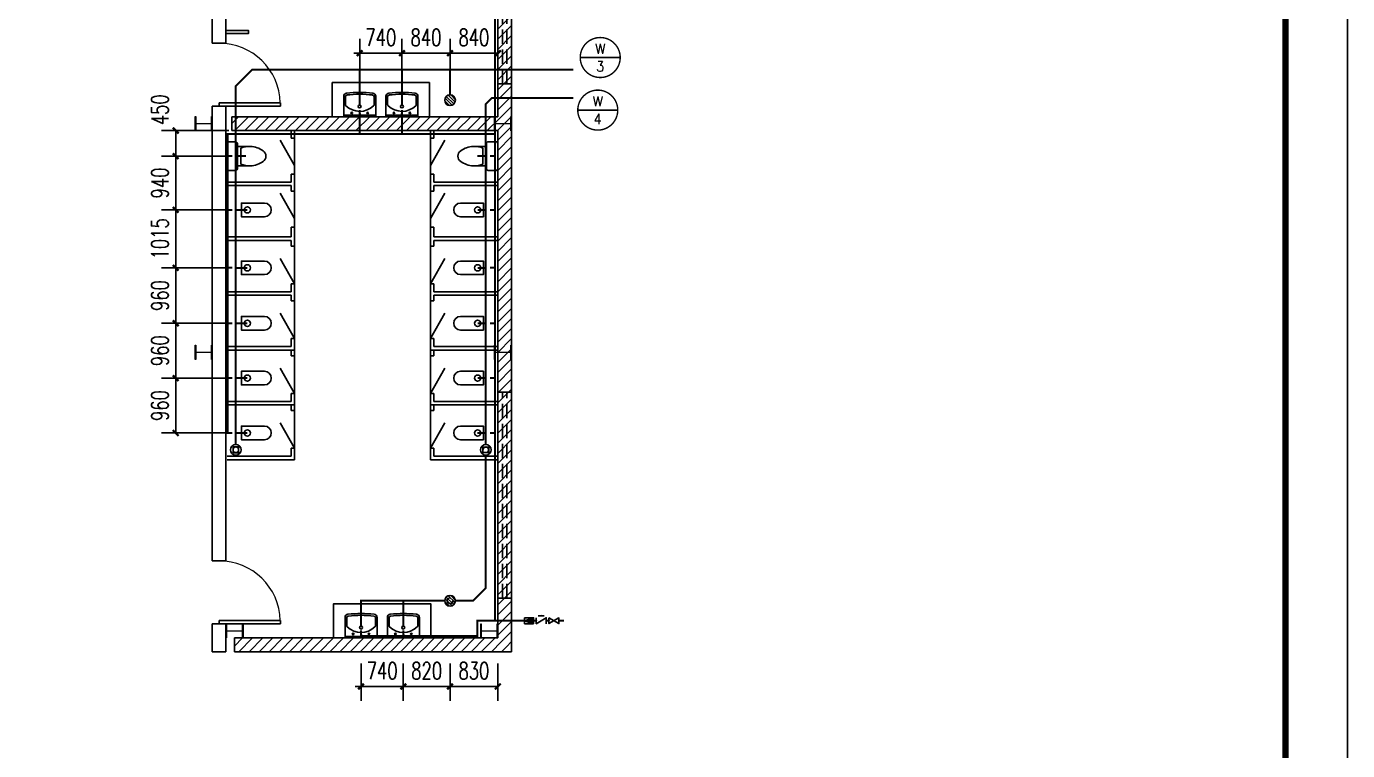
# Model space of a CAD drawing. Extents: x -4407041 to 173436, y -470270 to -29437.
# Drawn here: x -366560 to -313364, y -212152 to -183001 of the extents above; entities that cross this region are included whole.
import ezdxf
from ezdxf.enums import TextEntityAlignment as Align

# ---------------------------------------------------------------- set-up
doc = ezdxf.new("R2010")
doc.units = 0
doc.header["$LTSCALE"] = 1000
doc.header["$MEASUREMENT"] = 0
doc.linetypes.add('DASH', pattern=[0.35, 0.25, -0.1])
for name, color, linetype in [('DIM_污水', 3, 'Continuous'), ('EQUIP_地漏', 7, 'Continuous'), ('EQUIP_污水', 7, 'Continuous'), ('LVTRY', 6, 'Continuous'), ('PIPE-污水', 2, 'DASH'), ('PIPE-给水', 3, 'Continuous'), ('PUB_HATCH', 8, 'Continuous'), ('TWT_DIM', 3, 'Continuous'), ('TWT_TITLE', 7, 'Continuous'), ('VALVE_给水', 7, 'Continuous'), ('VPIPE-污水', 2, 'Continuous'), ('WALL', 9, 'Continuous'), ('WINDOW', 4, 'Continuous'), ('ZDH', 7, 'Continuous'), ('洁具', 7, 'Continuous')]:
    doc.layers.add(name, color=color, linetype=linetype)
doc.layers.add('STXT_XG_THIN', color=2, linetype='Continuous', lineweight=0)
doc.styles.add('_TCH_DIM_T3', font='SIMPLEX', dxfattribs={"width": 0.705882, "bigfont": 'GBCBIG'})
doc.styles.add('_TWT_CIRCLE', font='COMPLEX', dxfattribs={"width": 1.1, "height": 3.5, "bigfont": 'HZTXT'})
doc.dimstyles.new('_TWT_ARCH&&100', dxfattribs={"dimtxt": 297.5, "dimasz": 100, "dimexe": 250, "dimexo": 300, "dimgap": 126.25, "dimtad": 1, "dimdec": 0, "dimzin": 0, "dimdsep": 46, "dimtxsty": '_TCH_DIM_T3', "dimblk": 'ARCHTICK', "dimcen": 0.09, "dimclrt": 7, "dimazin": 2, "dimtfac": 1, "dimtdec": 0, "dimtix": 1, "dimtmove": 2, "dimatfit": 3, "dimfxl": 0, "dimtolj": 1, "dimtzin": 0, "dimarcsym": 0})
pattern_1 = [(45, (0, 89.76), (-88.3884, 88.3884), [])]

# ---------------------------------------------------------------- blocks, each defined once
blk = doc.blocks.new('_LV1')
for p, q in [((-280, 0), (280, 0)), ((-280, 0), (-280, -361)), ((280, 0), (280, -361)), ((-280, -29), (280, -29)), ((-251, -356), (-251, -214)), ((0, -29), (-90, -29)), ((-90, -29), (90, -29)), ((251, -356), (251, -215))]:
    blk.add_line(p, q)
for centre, radius in [((-139, -69), 15), ((1, -182), 24.9), ((0, -57), 8), ((139, -69), 15)]:
    blk.add_circle(centre, radius)
for centre, radius, start, end in [((-223, -214), 28, 133.1543, 180), ((0, -452), 354, 46.7581, 133.1543), ((223, -215), 28, 0, 46.7581), ((-224, -361), 56, 180, 263.481), ((-223, -356), 28, 180, 263.4984), ((0, 1600), 2029, 263.481, 276.519), ((0, 1600), 1997, 263.4984, 276.5122), ((223, -356), 28, 276.5122, 0), ((224, -361), 56, 276.519, 0)]:
    blk.add_arc(centre, radius, start, end)
blk = doc.blocks.new('$DorLib2D$00000001')
for p, q in [((0.45, 0.975), (0.5, 0.975)), ((0.45, 0), (0.45, 0.975)), ((0.5, 0), (0.5, 0.975)), ((0.5, 0), (0.45, 0))]:
    blk.add_line(p, q)
at = {"lineweight": 13}
blk.add_arc((0.475, 0), 0.975, 91.4693, 180, dxfattribs=at)
blk = doc.blocks.new('$plan$00002826')
at = {"layer": '洁具', "color": 7}
blk.add_line((-260, -140), (-260, 140), dxfattribs=at)
at = {"layer": '洁具'}
blk.add_line((-200, 170), (-200, -170), dxfattribs=at)
blk.add_lwpolyline([(-650, 92, 0.537872), (-650, -92, 0.149947), (-430, -170), (-200, -170), (-200, -220, 0.414214), (-170, -250), (-30, -250, 0.414214), (0, -220), (0, 220, 0.414214), (-30, 250), (-170, 250, 0.414214), (-200, 220), (-200, 170), (-430, 170, 0.149947)], format="xyb", close=True, dxfattribs=at)
at = {"layer": '洁具', "color": 7}
for centre, start, end in [((-413, -227), 67.4505, 91.4725), ((-413, 227), 268.6339, 292.5495)]:
    blk.add_arc(centre, 398, start, end, dxfattribs=at)
blk = doc.blocks.new('$VALVE$00000752')
for p, q in [((-112.5, 75), (112.5, 75)), ((112.5, 75), (112.5, -75)), ((112.5, -75), (-112.5, -75))]:
    blk.add_line(p, q)
blk.add_lwpolyline([(-112.5, -75), (112.5, 0), (-112.5, 75)], close=True)
for p in [(-112.5, 0), (112.5, 0)]:
    blk.add_point(p)
blk.add_solid([(-112.5, 75), (112.5, 0), (-112.5, -75)])
blk = doc.blocks.new('$VALVE$00000315')
blk.add_line((-75, 125), (75, 125))
blk.add_lwpolyline([(-125, -75), (-125, 75), (125, -75), (125, 75)])
for p in [(-125, 0), (125, 0)]:
    blk.add_point(p)
blk.add_solid([(0, 125), (0, 150), (75, 125)])
blk = doc.blocks.new('$VALVE$00000295')
blk.add_lwpolyline([(-125, 72), (-125, -72), (125, 72), (125, -72), (-125, 72)])
for p in [(-125, 0), (125, 0)]:
    blk.add_point(p)
blk = doc.blocks.new('$TwtSys$00000141')
for p, q in [((-94, 8), (-10, 92)), ((-94, 8), (-10, 92)), ((-87, -35), (35, 87)), ((-87, -35), (35, 87)), ((-66, -66), (66, 66)), ((-66, -66), (66, 66)), ((-32, -87), (88, 33)), ((-32, -87), (88, 33)), ((11, -92), (92, -11)), ((11, -92), (92, -11))]:
    blk.add_line(p, q)
blk.add_circle((0, 0), 94)
blk.add_circle((0, 0), 94)
blk = doc.blocks.new('$TwtSys$00000136')
at = {"elevation": 0}
blk.add_lwpolyline([(-51, 45), (51, 45), (51, -49), (-51, -49)], close=True, dxfattribs=at)
blk.add_circle((0, 0, 0), 93.8)
blk = doc.blocks.new('_ArchTick')
at = {"color": 0, "linetype": 'ByBlock', "const_width": 0.4}
blk.add_lwpolyline([(-0.5, -0.5), (0.5, 0.5)], dxfattribs=at)
blk = doc.blocks.new('*D406')
at = {"layer": 'Defpoints', "color": 0}
for p in [(611, 5647), (1840, 5647), (1840, 4687)]:
    blk.add_point(p, dxfattribs=at)
at = {"layer": 'TWT_DIM', "color": 0, "lineweight": -2}
for p, q in [((1540, 5647), (361, 5647)), ((611, 4687), (611, 5647)), ((1540, 4687), (361, 4687))]:
    blk.add_line(p, q, dxfattribs=at)
at = {"layer": 'TWT_DIM', "color": 0, "lineweight": -2, "xscale": 100, "yscale": 100, "zscale": 100}
for p, rotation in [((611, 5647), 90), ((611, 4687), 270)]:
    blk.add_blockref('_ArchTick', p, dxfattribs=dict(at, rotation=rotation))
at = {"layer": 'TWT_DIM', "color": 7, "insert": (336, 5167), "char_height": 297.5, "attachment_point": 5, "rotation": 90, "style": '_TCH_DIM_T3'}
blk.add_mtext('\\A1;960', dxfattribs=at)
blk = doc.blocks.new('*D407')
at = {"layer": 'Defpoints', "color": 0}
for p in [(611, 6607), (1840, 6607), (1840, 5647)]:
    blk.add_point(p, dxfattribs=at)
at = {"layer": 'TWT_DIM', "color": 0, "lineweight": -2}
for p, q in [((1540, 6607), (361, 6607)), ((611, 5647), (611, 6607)), ((1540, 5647), (361, 5647))]:
    blk.add_line(p, q, dxfattribs=at)
at = {"layer": 'TWT_DIM', "color": 0, "lineweight": -2, "xscale": 100, "yscale": 100, "zscale": 100}
for p, rotation in [((611, 6607), 90), ((611, 5647), 270)]:
    blk.add_blockref('_ArchTick', p, dxfattribs=dict(at, rotation=rotation))
at = {"layer": 'TWT_DIM', "color": 7, "insert": (336, 6127), "char_height": 297.5, "attachment_point": 5, "rotation": 90, "style": '_TCH_DIM_T3'}
blk.add_mtext('\\A1;960', dxfattribs=at)
blk = doc.blocks.new('*D408')
at = {"layer": 'Defpoints', "color": 0}
for p in [(611, 7577), (1840, 7577), (1840, 6607)]:
    blk.add_point(p, dxfattribs=at)
at = {"layer": 'TWT_DIM', "color": 0, "lineweight": -2}
for p, q in [((1540, 7577), (361, 7577)), ((611, 6607), (611, 7577)), ((1540, 6607), (361, 6607))]:
    blk.add_line(p, q, dxfattribs=at)
at = {"layer": 'TWT_DIM', "color": 0, "lineweight": -2, "xscale": 100, "yscale": 100, "zscale": 100}
for p, rotation in [((611, 7577), 90), ((611, 6607), 270)]:
    blk.add_blockref('_ArchTick', p, dxfattribs=dict(at, rotation=rotation))
at = {"layer": 'TWT_DIM', "color": 7, "insert": (336, 7092), "char_height": 297.5, "attachment_point": 5, "rotation": 90, "style": '_TCH_DIM_T3'}
blk.add_mtext('\\A1;960', dxfattribs=at)
blk = doc.blocks.new('*D409')
at = {"layer": 'Defpoints', "color": 0}
for p in [(611, 8592), (1840, 8592), (1840, 7577)]:
    blk.add_point(p, dxfattribs=at)
at = {"layer": 'TWT_DIM', "color": 0, "lineweight": -2}
for p, q in [((1540, 8592), (361, 8592)), ((611, 7577), (611, 8592)), ((1540, 7577), (361, 7577))]:
    blk.add_line(p, q, dxfattribs=at)
at = {"layer": 'TWT_DIM', "color": 0, "lineweight": -2, "xscale": 100, "yscale": 100, "zscale": 100}
for p, rotation in [((611, 8592), 90), ((611, 7577), 270)]:
    blk.add_blockref('_ArchTick', p, dxfattribs=dict(at, rotation=rotation))
at = {"layer": 'TWT_DIM', "color": 7, "insert": (336, 8085), "char_height": 297.5, "attachment_point": 5, "rotation": 90, "style": '_TCH_DIM_T3'}
blk.add_mtext('\\A1;1015', dxfattribs=at)
blk = doc.blocks.new('*D410')
at = {"layer": 'Defpoints', "color": 0}
for p in [(611, 9533), (1840, 9533), (1840, 8592)]:
    blk.add_point(p, dxfattribs=at)
at = {"layer": 'TWT_DIM', "color": 0, "lineweight": -2}
for p, q in [((1540, 9533), (361, 9533)), ((611, 8592), (611, 9533)), ((1540, 8592), (361, 8592))]:
    blk.add_line(p, q, dxfattribs=at)
at = {"layer": 'TWT_DIM', "color": 0, "lineweight": -2, "xscale": 100, "yscale": 100, "zscale": 100}
for p, rotation in [((611, 9533), 90), ((611, 8592), 270)]:
    blk.add_blockref('_ArchTick', p, dxfattribs=dict(at, rotation=rotation))
at = {"layer": 'TWT_DIM', "color": 7, "insert": (336, 9062), "char_height": 297.5, "attachment_point": 5, "rotation": 90, "style": '_TCH_DIM_T3'}
blk.add_mtext('\\A1;940', dxfattribs=at)
blk = doc.blocks.new('*D411')
at = {"layer": 'Defpoints', "color": 0}
for p in [(611, 9979), (1840, 9979), (1840, 9533)]:
    blk.add_point(p, dxfattribs=at)
at = {"layer": 'TWT_DIM', "color": 0, "lineweight": -2}
for p, q in [((1540, 9979), (361, 9979)), ((611, 9533), (611, 9979)), ((1540, 9533), (361, 9533))]:
    blk.add_line(p, q, dxfattribs=at)
at = {"layer": 'TWT_DIM', "color": 0, "lineweight": -2, "xscale": 100, "yscale": 100, "zscale": 100}
for p, rotation in [((611, 9979), 90), ((611, 9533), 270)]:
    blk.add_blockref('_ArchTick', p, dxfattribs=dict(at, rotation=rotation))
at = {"layer": 'TWT_DIM', "color": 7, "insert": (336, 10344), "char_height": 297.5, "attachment_point": 5, "rotation": 90, "style": '_TCH_DIM_T3'}
blk.add_mtext('\\A1;450', dxfattribs=at)
blk = doc.blocks.new('*D412')
at = {"layer": 'Defpoints', "color": 0}
for p in [(3856, 954), (4596, 954), (4596, 250)]:
    blk.add_point(p, dxfattribs=at)
at = {"layer": 'TWT_DIM', "color": 0, "lineweight": -2}
for p, q in [((3856, 654), (3856, 0)), ((4596, 654), (4596, 0)), ((3856, 250), (3756, 250)), ((3856, 250), (4596, 250)), ((4596, 250), (4696, 250))]:
    blk.add_line(p, q, dxfattribs=at)
at = {"layer": 'TWT_DIM', "color": 0, "lineweight": -2, "xscale": 100, "yscale": 100, "zscale": 100}
blk.add_blockref('_ArchTick', (3856, 250), dxfattribs=at)
at = {"layer": 'TWT_DIM', "color": 0, "lineweight": -2, "xscale": 100, "yscale": 100, "zscale": 100, "rotation": 180}
blk.add_blockref('_ArchTick', (4596, 250), dxfattribs=at)
at = {"layer": 'TWT_DIM', "color": 7, "insert": (4226, 525), "char_height": 297.5, "attachment_point": 5, "style": '_TCH_DIM_T3'}
blk.add_mtext('\\A1;740', dxfattribs=at)
blk = doc.blocks.new('*D413')
at = {"layer": 'Defpoints', "color": 0}
for p in [(4596, 954), (5414, 954), (5414, 250)]:
    blk.add_point(p, dxfattribs=at)
at = {"layer": 'TWT_DIM', "color": 0, "lineweight": -2}
for p, q in [((4596, 654), (4596, 0)), ((5414, 654), (5414, 0)), ((4596, 250), (5414, 250))]:
    blk.add_line(p, q, dxfattribs=at)
at = {"layer": 'TWT_DIM', "color": 0, "lineweight": -2, "xscale": 100, "yscale": 100, "zscale": 100, "rotation": 180}
blk.add_blockref('_ArchTick', (4596, 250), dxfattribs=at)
at = {"layer": 'TWT_DIM', "color": 0, "lineweight": -2, "xscale": 100, "yscale": 100, "zscale": 100}
blk.add_blockref('_ArchTick', (5414, 250), dxfattribs=at)
at = {"layer": 'TWT_DIM', "color": 7, "insert": (5005, 525), "char_height": 297.5, "attachment_point": 5, "style": '_TCH_DIM_T3'}
blk.add_mtext('\\A1;820', dxfattribs=at)
blk = doc.blocks.new('*D414')
at = {"layer": 'Defpoints', "color": 0}
for p in [(5414, 954), (6251, 954), (6251, 250)]:
    blk.add_point(p, dxfattribs=at)
at = {"layer": 'TWT_DIM', "color": 0, "lineweight": -2}
for p, q in [((5414, 654), (5414, 0)), ((6251, 654), (6251, 0)), ((5414, 250), (6251, 250))]:
    blk.add_line(p, q, dxfattribs=at)
at = {"layer": 'TWT_DIM', "color": 0, "lineweight": -2, "xscale": 100, "yscale": 100, "zscale": 100, "rotation": 180}
blk.add_blockref('_ArchTick', (5414, 250), dxfattribs=at)
at = {"layer": 'TWT_DIM', "color": 0, "lineweight": -2, "xscale": 100, "yscale": 100, "zscale": 100}
blk.add_blockref('_ArchTick', (6251, 250), dxfattribs=at)
at = {"layer": 'TWT_DIM', "color": 7, "insert": (5832, 525), "char_height": 297.5, "attachment_point": 5, "style": '_TCH_DIM_T3'}
blk.add_mtext('\\A1;830', dxfattribs=at)
blk = doc.blocks.new('*D415')
at = {"layer": 'Defpoints', "color": 0}
for p in [(4572, 11334), (3832, 10511), (4572, 10511)]:
    blk.add_point(p, dxfattribs=at)
at = {"layer": 'TWT_DIM', "color": 0, "lineweight": -2}
for p, q in [((3832, 10811), (3832, 11584)), ((4572, 10811), (4572, 11584)), ((3832, 11334), (3732, 11334)), ((3832, 11334), (4572, 11334)), ((4572, 11334), (4672, 11334))]:
    blk.add_line(p, q, dxfattribs=at)
at = {"layer": 'TWT_DIM', "color": 0, "lineweight": -2, "xscale": 100, "yscale": 100, "zscale": 100}
blk.add_blockref('_ArchTick', (3832, 11334), dxfattribs=at)
at = {"layer": 'TWT_DIM', "color": 0, "lineweight": -2, "xscale": 100, "yscale": 100, "zscale": 100, "rotation": 180}
blk.add_blockref('_ArchTick', (4572, 11334), dxfattribs=at)
at = {"layer": 'TWT_DIM', "color": 7, "insert": (4202, 11609), "char_height": 297.5, "attachment_point": 5, "style": '_TCH_DIM_T3'}
blk.add_mtext('\\A1;740', dxfattribs=at)
blk = doc.blocks.new('*D416')
at = {"layer": 'Defpoints', "color": 0}
for p in [(5414, 11334), (4572, 10511), (5414, 10511)]:
    blk.add_point(p, dxfattribs=at)
at = {"layer": 'TWT_DIM', "color": 0, "lineweight": -2}
for p, q in [((4572, 10811), (4572, 11584)), ((5414, 10811), (5414, 11584)), ((4572, 11334), (5414, 11334))]:
    blk.add_line(p, q, dxfattribs=at)
at = {"layer": 'TWT_DIM', "color": 0, "lineweight": -2, "xscale": 100, "yscale": 100, "zscale": 100, "rotation": 180}
blk.add_blockref('_ArchTick', (4572, 11334), dxfattribs=at)
at = {"layer": 'TWT_DIM', "color": 0, "lineweight": -2, "xscale": 100, "yscale": 100, "zscale": 100}
blk.add_blockref('_ArchTick', (5414, 11334), dxfattribs=at)
at = {"layer": 'TWT_DIM', "color": 7, "insert": (4993, 11609), "char_height": 297.5, "attachment_point": 5, "style": '_TCH_DIM_T3'}
blk.add_mtext('\\A1;840', dxfattribs=at)
blk = doc.blocks.new('*D417')
at = {"layer": 'Defpoints', "color": 0}
for p in [(6251, 11334), (5414, 10511), (6251, 10511)]:
    blk.add_point(p, dxfattribs=at)
at = {"layer": 'TWT_DIM', "color": 0, "lineweight": -2}
for p, q in [((5414, 10811), (5414, 11584)), ((6251, 10811), (6251, 11584)), ((5414, 11334), (6251, 11334))]:
    blk.add_line(p, q, dxfattribs=at)
at = {"layer": 'TWT_DIM', "color": 0, "lineweight": -2, "xscale": 100, "yscale": 100, "zscale": 100, "rotation": 180}
blk.add_blockref('_ArchTick', (5414, 11334), dxfattribs=at)
at = {"layer": 'TWT_DIM', "color": 0, "lineweight": -2, "xscale": 100, "yscale": 100, "zscale": 100}
blk.add_blockref('_ArchTick', (6251, 11334), dxfattribs=at)
at = {"layer": 'TWT_DIM', "color": 7, "insert": (5832, 11609), "char_height": 297.5, "attachment_point": 5, "style": '_TCH_DIM_T3'}
blk.add_mtext('\\A1;840', dxfattribs=at)
blk = doc.blocks.new('A$C7BF97795')
at = {"layer": 'PIPE-污水'}
for points in [[(1951.7, 11046.9), (1939.3, 11059.3), (1944.4, 11064.4)], [(1951.7, 11046.9), (1951.7, 11064.4), (1944.4, 11064.4)], [(1662.7, 10758), (1650.4, 10770.4), (1645.2, 10765.3)], [(1662.7, 10758), (1645.2, 10758), (1645.2, 10765.3)], [(6040.2, 10445), (6027.9, 10457.4), (6022.7, 10452.3)], [(6040.2, 10445), (6022.7, 10445), (6022.7, 10452.3)], [(6144, 10548.8), (6131.6, 10561.1), (6136.8, 10566.3)], [(6144, 10548.8), (6144, 10566.3), (6136.8, 10566.3)], [(6040.2, 1973), (6052.6, 1960.6), (6057.7, 1965.8)], [(6040.2, 1973), (6057.7, 1973), (6057.7, 1965.8)], [(3855.8, 1750), (3838.3, 1750), (3838.3, 1767.5)], [(3855.8, 1750), (3855.8, 1767.5), (3838.3, 1767.5)], [(5817.2, 1750), (5829.6, 1737.6), (5824.5, 1732.5)], [(5817.2, 1750), (5817.2, 1732.5), (5824.5, 1732.5)]]:
    blk.add_hatch(color=256, dxfattribs=at).paths.add_polyline_path(points)
at = {"layer": 'PIPE-给水'}
for points in [[(1521.2, 9920), (1503.7, 9920), (1503.7, 9937.5)], [(1521.2, 9920), (1521.2, 9937.5), (1503.7, 9937.5)], [(1521.2, 4687.5), (1521.2, 4670), (1503.7, 4670)], [(1521.2, 4687.5), (1503.7, 4687.5), (1503.7, 4670)], [(5890.7, 1400.5), (5890.7, 1418), (5873.2, 1418)], [(5890.7, 1400.5), (5873.2, 1400.5), (5873.2, 1418)], [(3855.8, 1135.5), (3838.3, 1135.5), (3838.3, 1118)], [(3855.8, 1135.5), (3855.8, 1118), (3838.3, 1118)], [(5890.7, 1135.5), (5908.2, 1135.5), (5908.2, 1118)], [(5890.7, 1135.5), (5890.7, 1118), (5908.2, 1118)]]:
    blk.add_hatch(color=256, dxfattribs=at).paths.add_polyline_path(points)
at = {"layer": 'PUB_HATCH'}
h = blk.add_hatch(dxfattribs=at)
h.set_pattern_fill('普通砖', color=256, scale=50, style=0)
h.set_pattern_definition(pattern_1)
h.paths.add_polyline_path([(6330.7, 10098.5), (6490.7, 10098.5), (6490.7, 19795.9), (6250.7, 19795.9), (6250.7, 10218.5)])
h = blk.add_hatch(dxfattribs=at)
h.set_pattern_fill('普通砖', color=256, scale=50, style=0)
h.set_pattern_definition(pattern_1)
h.paths.add_polyline_path([(6330.7, 10098.5), (6250.7, 10218.5), (1595, 10218.5), (1595, 9978.5), (6250.7, 9978.5)])
h = blk.add_hatch(dxfattribs=at)
h.set_pattern_fill('普通砖', color=256, scale=50, style=0)
h.set_pattern_definition(pattern_1)
h.paths.add_polyline_path([(6250.7, 1098.5), (6490.7, 858.5), (6490.7, 10098.5), (6330.7, 10098.5), (6250.7, 9978.5)])
h = blk.add_hatch(dxfattribs=at)
h.set_pattern_fill('普通砖', color=256, scale=50, style=0)
h.set_pattern_definition(pattern_1)
h.paths.add_polyline_path([(1641.4, 858.5), (6490.7, 858.5), (6250.7, 1098.5), (1641.4, 1098.5)])
blk.add_lwpolyline([(1490.7, 11730.5), (1490.7, 11679.4), (1886.6, 11679.4), (1886.6, 11730.5)], close=True)
for points in [[(3352.7, 10218.5), (3352.7, 10818.5), (5052.7, 10818.5), (5052.7, 10218.5)], [(3376.7, 1098.5), (3376.7, 1698.5), (5076.7, 1698.5), (5076.7, 1098.5)]]:
    blk.add_lwpolyline(points)
at = {"layer": 'DIM_污水'}
for p, q in [((8393.2, 11258.5), (7693.2, 11258.5)), ((8350.2, 10338), (7650.2, 10338))]:
    blk.add_line(p, q, dxfattribs=at)
at = {"layer": 'DIM_污水', "const_width": 25}
for points in [[(8393.2, 11258.5, 1), (7693.2, 11258.5, 1)], [(8350.2, 10338, 1), (7650.2, 10338, 1)]]:
    blk.add_lwpolyline(points, format="xyb", close=True, dxfattribs=at)
at = {"layer": 'PIPE-污水', "const_width": 35}
for points in [[(1662.7, 10758), (1951.7, 11046.9)], [(1951.7, 11046.9), (3831.8, 11046.9)], [(3831.8, 10425), (3831.8, 11046.9)], [(3831.8, 11046.9), (4571.8, 11046.9)], [(4571.8, 10425), (4571.8, 11046.9)], [(4571.8, 11046.9), (5414.2, 11046.9)], [(5414.2, 10605), (5414.2, 11046.9)], [(5414.2, 11046.9), (7573.5, 11046.9)], [(1662.7, 9532.7), (1662.7, 10758)], [(6040.2, 10445), (6144, 10548.8)], [(6040.2, 9532.7), (6040.2, 10445)], [(6144, 10548.8), (7572.1, 10548.8)], [(1840.4, 9532.7), (1662.7, 9532.7)], [(1662.7, 8592), (1662.7, 9532.7)], [(5894, 9532.7), (6040.2, 9532.7)], [(6040.2, 8592), (6040.2, 9532.7)], [(1865.7, 8592), (1662.7, 8592)], [(1662.7, 7577.3), (1662.7, 8592)], [(5895.8, 8592), (6040.2, 8592)], [(6040.2, 7577.3), (6040.2, 8592)], [(6040.2, 8592), (6042, 8592)], [(1865.7, 7577.3), (1662.7, 7577.3)], [(1662.7, 6607.3), (1662.7, 7577.3)], [(5895.8, 7577.3), (6040.2, 7577.3)], [(6040.2, 6607.3), (6040.2, 7577.3)], [(6040.2, 7577.3), (6042, 7577.3)], [(1865.7, 6607.3), (1662.7, 6607.3)], [(1662.7, 5647.3), (1662.7, 6607.3)], [(5895.8, 6607.3), (6040.2, 6607.3)], [(6040.2, 5647.3), (6040.2, 6607.3)], [(6040.2, 6607.3), (6042, 6607.3)], [(1865.7, 5647.3), (1662.7, 5647.3)], [(1662.7, 4687.3), (1662.7, 5647.3)], [(5895.8, 5647.3), (6040.2, 5647.3)], [(6040.2, 4687.3), (6040.2, 5647.3)], [(6040.2, 5647.3), (6042, 5647.3)], [(1865.7, 4687.3), (1662.7, 4687.3)], [(1662.7, 4486.3), (1662.7, 4687.3)], [(5894, 4687.3), (6040.2, 4687.3)], [(6040.2, 4687.3), (6040.2, 4486.3)], [(6040.2, 4298.8), (6040.2, 1973)], [(5817.2, 1750), (6040.2, 1973)], [(3855.8, 1305), (3855.8, 1750)], [(3855.8, 1750), (4595.8, 1750)], [(4595.8, 1305), (4595.8, 1750)], [(4595.8, 1750), (5320.2, 1750)], [(5508.2, 1750), (5817.2, 1750)]]:
    blk.add_lwpolyline(points, dxfattribs=at)
at = {"layer": 'PIPE-给水', "const_width": 35}
for points in [[(6202.7, 9920), (6202.7, 12066.2)], [(3832.7, 9920), (3832.7, 10339)], [(4572.7, 9920), (4572.7, 10339)], [(1521.2, 9920), (1521.2, 9533)], [(3832.7, 9920), (1521.2, 9920)], [(4572.7, 9920), (3832.7, 9920)], [(6202.7, 9920), (4572.7, 9920)], [(6202.7, 9533), (6202.7, 9920)], [(1521.2, 9533), (1604.7, 9533)], [(1521.2, 9533), (1521.2, 8592.2)], [(6112.2, 9533), (6202.7, 9533)], [(6202.7, 8592.2), (6202.7, 9533)], [(1521.2, 8592.2), (1604.7, 8592.2)], [(1521.2, 8592.2), (1521.2, 7577.5)], [(6112.2, 8592.2), (6202.7, 8592.2)], [(6202.7, 7577.5), (6202.7, 8592.2)], [(1521.2, 7577.5), (1604.7, 7577.5)], [(1521.2, 7577.5), (1521.2, 6607.5)], [(6112.2, 7577.5), (6202.7, 7577.5)], [(6202.7, 6607.5), (6202.7, 7577.5)], [(1521.2, 6607.5), (1604.7, 6607.5)], [(1521.2, 6607.5), (1521.2, 5647.5)], [(6112.2, 6607.5), (6202.7, 6607.5)], [(6202.7, 5647.5), (6202.7, 6607.5)], [(1521.2, 5647.5), (1604.7, 5647.5)], [(1521.2, 5647.5), (1521.2, 4687.5)], [(6112.2, 5647.5), (6202.7, 5647.5)], [(6202.7, 4687.5), (6202.7, 5647.5)], [(1521.2, 4687.5), (1604.7, 4687.5)], [(6112.2, 4687.5), (6202.7, 4687.5)], [(6202.7, 1400.5), (6202.7, 4687.5)], [(5890.7, 1400.5), (6202.7, 1400.5)], [(5890.7, 1400.5), (5890.7, 1135.5)], [(6202.7, 1400.5), (6718.5, 1400.5)], [(6876, 1400.5), (6923.7, 1400.5)], [(7098.7, 1400.5), (7146.1, 1400.5)], [(7321.4, 1400.5), (7408.7, 1400.5)], [(3855.8, 1135.5), (3855.8, 1230)], [(4595.8, 1135.5), (4595.8, 1230)], [(4595.8, 1135.5), (3855.8, 1135.5)], [(5890.7, 1135.5), (4595.8, 1135.5)]]:
    blk.add_lwpolyline(points, dxfattribs=at)
at = {"layer": 'STXT_XG_THIN', "color": 2}
for points in [[(950.7, 9973.6), (950.7, 10223.6), (960.9, 10223.6), (960.9, 10101.5), (1240.5, 10101.5), (1240.5, 10223.6), (1250.7, 10223.6), (1250.7, 9973.6), (1240.5, 9973.6), (1240.5, 10095.7), (960.9, 10095.7), (960.9, 9973.6), (950.7, 9973.6)], [(6190.7, 9973.6), (6190.7, 10223.6), (6200.9, 10223.6), (6200.9, 10101.5), (6480.5, 10101.5), (6480.5, 10223.6), (6490.7, 10223.6), (6490.7, 9973.6), (6480.5, 9973.6), (6480.5, 10095.7), (6200.9, 10095.7), (6200.9, 9973.6), (6190.7, 9973.6)], [(950.7, 5973.6), (950.7, 6223.6), (960.9, 6223.6), (960.9, 6101.5), (1240.5, 6101.5), (1240.5, 6223.6), (1250.7, 6223.6), (1250.7, 5973.6), (1240.5, 5973.6), (1240.5, 6095.7), (960.9, 6095.7), (960.9, 5973.6), (950.7, 5973.6)], [(6190.7, 5973.6), (6190.7, 6223.6), (6200.9, 6223.6), (6200.9, 6101.5), (6480.5, 6101.5), (6480.5, 6223.6), (6490.7, 6223.6), (6490.7, 5973.6), (6480.5, 5973.6), (6480.5, 6095.7), (6200.9, 6095.7), (6200.9, 5973.6), (6190.7, 5973.6)], [(1490.7, 1098.5), (1490.7, 1348.5), (1500.9, 1348.5), (1500.9, 1226.4), (1780.5, 1226.4), (1780.5, 1348.5), (1790.7, 1348.5), (1790.7, 1098.5), (1780.5, 1098.5), (1780.5, 1220.6), (1500.9, 1220.6), (1500.9, 1098.5), (1490.7, 1098.5)], [(5950.7, 1098.5), (5950.7, 1348.5), (5960.9, 1348.5), (5960.9, 1226.4), (6240.5, 1226.4), (6240.5, 1348.5), (6250.7, 1348.5), (6250.7, 1098.5), (6240.5, 1098.5), (6240.5, 1220.6), (5960.9, 1220.6), (5960.9, 1098.5), (5950.7, 1098.5)]]:
    blk.add_lwpolyline(points, dxfattribs=at)
at = {"layer": 'VPIPE-污水'}
for centre, start, end in [((1662.7, 4392.5), 45, 135), ((6040.2, 4392.5), 270, 180), ((1662.7, 4392.5), 225, 315), ((5414.2, 1750), 90, 0)]:
    blk.add_arc(centre, 50, start, end, dxfattribs=at)
at = {"layer": 'WALL', "color": 5}
for p, q in [((1250.7, 20098.5), (1250.7, 11509.3)), ((1490.7, 11509.3), (1490.7, 19858.5)), ((6250.7, 10218.5), (6250.7, 19795.9)), ((6490.7, 10098.5), (6490.7, 19795.9)), ((1250.7, 11509.3), (1490.7, 11509.3)), ((1490.7, 10409.3), (1250.7, 10409.3)), ((1250.7, 10409.3), (1250.7, 2448.7)), ((1490.7, 2448.7), (1490.7, 10409.3)), ((6250.7, 10218.5), (1595, 10218.5)), ((1595, 9978.5), (1595, 10218.5)), ((6250.7, 9978.5), (1595, 9978.5)), ((6250.7, 1098.5), (6250.7, 9978.5)), ((6490.7, 858.5), (6490.7, 10098.5)), ((1250.7, 2448.7), (1490.7, 2448.7)), ((1490.7, 1348.7), (1250.7, 1348.7)), ((1250.7, 1348.7), (1250.7, 858.5)), ((1490.7, 858.5), (1490.7, 1348.7)), ((1641.4, 1098.5), (6250.7, 1098.5)), ((1641.4, 1098.5), (1641.4, 858.5)), ((1250.7, 858.5), (1490.7, 858.5)), ((1641.4, 858.5), (6490.7, 858.5))]:
    blk.add_line(p, q, dxfattribs=at)
at = {"layer": 'WINDOW', "linetype": 'DASH'}
for p, q in [((6330.7, 10798.5, 900), (6330.7, 14398.5, 900)), ((6410.7, 10798.5, 900), (6410.7, 14398.5, 900)), ((6250.7, 10798.5, 900), (6490.7, 10798.5, 900)), ((6250.7, 5398.5, 900), (6490.7, 5398.5, 900)), ((6330.7, 1798.5, 900), (6330.7, 5398.5, 900)), ((6410.7, 1798.5, 900), (6410.7, 5398.5, 900)), ((6250.7, 1798.5, 900), (6490.7, 1798.5, 900))]:
    blk.add_line(p, q, dxfattribs=at)
at = {"layer": 'WINDOW'}
for p, q in [((2630.7, 9848.5), (2630.7, 9978.5)), ((2690.7, 9648.5), (2690.7, 9978.5)), ((5070.7, 9648.5), (5070.7, 9978.5)), ((5130.7, 9848.5), (5130.7, 9978.5)), ((2690.7, 9368.5), (2438.1, 9812.1)), ((2690.7, 9848.5), (2630.7, 9848.5)), ((5070.7, 9848.5), (5130.7, 9848.5)), ((5070.7, 9368.5), (5323.4, 9812.1)), ((2690.7, 9648.5), (2690.7, 4218.5)), ((5070.7, 9648.5), (5070.7, 4218.5)), ((2630.7, 9078.5), (1510.7, 9078.5)), ((2630.7, 9078.5), (2630.7, 9218.5)), ((2690.7, 9218.5), (2630.7, 9218.5)), ((2690.7, 8918.5), (2690.7, 9218.5)), ((5070.7, 9218.5), (5130.7, 9218.5)), ((5070.7, 8918.5), (5070.7, 9218.5)), ((5130.7, 9078.5), (5130.7, 9218.5)), ((5130.7, 9078.5), (6250.7, 9078.5)), ((2630.7, 9018.5), (1510.7, 9018.5)), ((2690.7, 8438.5), (2438.1, 8882.1)), ((2630.7, 8918.5), (2630.7, 9018.5)), ((2690.7, 8918.5), (2630.7, 8918.5)), ((5070.7, 8918.5), (5130.7, 8918.5)), ((5070.7, 8438.5), (5323.4, 8882.1)), ((5130.7, 9018.5), (6250.7, 9018.5)), ((5130.7, 8918.5), (5130.7, 9018.5)), ((2630.7, 8118.5), (1510.7, 8118.5)), ((2630.7, 8118.5), (2630.7, 8288.5)), ((2690.7, 8288.5), (2630.7, 8288.5)), ((5070.7, 8288.5), (5130.7, 8288.5)), ((5130.7, 8118.5), (5130.7, 8288.5)), ((5130.7, 8118.5), (6250.7, 8118.5)), ((2630.7, 8058.5), (1510.7, 8058.5)), ((2630.7, 7958.5), (2630.7, 8058.5)), ((2690.7, 7958.5), (2630.7, 7958.5)), ((5070.7, 7958.5), (5130.7, 7958.5)), ((5130.7, 8058.5), (6250.7, 8058.5)), ((5130.7, 7958.5), (5130.7, 8058.5)), ((2690.7, 7298.5), (2438.1, 7742.1)), ((5070.7, 7298.5), (5323.4, 7742.1)), ((2630.7, 7158.5), (2630.7, 7298.5)), ((2690.7, 7298.5), (2630.7, 7298.5)), ((5070.7, 7298.5), (5130.7, 7298.5)), ((5130.7, 7158.5), (5130.7, 7298.5)), ((2630.7, 7158.5), (1510.7, 7158.5)), ((2630.7, 7158.5), (1510.7, 7158.5)), ((2630.7, 7098.5), (1510.7, 7098.5)), ((2630.7, 7098.5), (1510.7, 7098.5)), ((2630.7, 6998.5), (2630.7, 7098.5)), ((2690.7, 6998.5), (2630.7, 6998.5)), ((5070.7, 6998.5), (5130.7, 6998.5)), ((5130.7, 7158.5), (6250.7, 7158.5)), ((5130.7, 7158.5), (6250.7, 7158.5)), ((5130.7, 7098.5), (6250.7, 7098.5)), ((5130.7, 7098.5), (6250.7, 7098.5)), ((5130.7, 6998.5), (5130.7, 7098.5)), ((2690.7, 6338.5), (2438.1, 6782.1)), ((5070.7, 6338.5), (5323.4, 6782.1)), ((2630.7, 6198.5), (2630.7, 6338.5)), ((2690.7, 6338.5), (2630.7, 6338.5)), ((5070.7, 6338.5), (5130.7, 6338.5)), ((5130.7, 6198.5), (5130.7, 6338.5)), ((2630.7, 6198.5), (1510.7, 6198.5)), ((2630.7, 6198.5), (1510.7, 6198.5)), ((2630.7, 6198.5), (1510.7, 6198.5)), ((2690.7, 6138.5), (1510.7, 6138.5)), ((2630.7, 6138.5), (1510.7, 6138.5)), ((2630.7, 6138.5), (1510.7, 6138.5)), ((2630.7, 6038.5), (2630.7, 6138.5)), ((2690.7, 6038.5), (2630.7, 6038.5)), ((5070.7, 6138.5), (6250.7, 6138.5)), ((5070.7, 6038.5), (5130.7, 6038.5)), ((5130.7, 6198.5), (6250.7, 6198.5)), ((5130.7, 6198.5), (6250.7, 6198.5)), ((5130.7, 6198.5), (6250.7, 6198.5)), ((5130.7, 6138.5), (6250.7, 6138.5)), ((5130.7, 6138.5), (6250.7, 6138.5)), ((5130.7, 6038.5), (5130.7, 6138.5)), ((2690.7, 5378.5), (2438.1, 5822.1)), ((5070.7, 5378.5), (5323.4, 5822.1)), ((2630.7, 5238.5), (2630.7, 5378.5)), ((2690.7, 5378.5), (2630.7, 5378.5)), ((5070.7, 5378.5), (5130.7, 5378.5)), ((5130.7, 5238.5), (5130.7, 5378.5)), ((2630.7, 5238.5), (1510.7, 5238.5)), ((2630.7, 5238.5), (1510.7, 5238.5)), ((2630.7, 5238.5), (1510.7, 5238.5)), ((2690.7, 5178.5), (1510.7, 5178.5)), ((2630.7, 5178.5), (1510.7, 5178.5)), ((2630.7, 5178.5), (1510.7, 5178.5)), ((2630.7, 5078.5), (2630.7, 5178.5)), ((5070.7, 5178.5), (6250.7, 5178.5)), ((5130.7, 5238.5), (6250.7, 5238.5)), ((5130.7, 5238.5), (6250.7, 5238.5)), ((5130.7, 5238.5), (6250.7, 5238.5)), ((5130.7, 5178.5), (6250.7, 5178.5)), ((5130.7, 5178.5), (6250.7, 5178.5)), ((5130.7, 5078.5), (5130.7, 5178.5)), ((2690.7, 4418.5), (2438.1, 4862.1)), ((2690.7, 5078.5), (2630.7, 5078.5)), ((5070.7, 5078.5), (5130.7, 5078.5)), ((5070.7, 4418.5), (5323.4, 4862.1)), ((2630.7, 4278.5), (2630.7, 4418.5)), ((2690.7, 4418.5), (2630.7, 4418.5)), ((5070.7, 4418.5), (5130.7, 4418.5)), ((5130.7, 4278.5), (5130.7, 4418.5)), ((2630.7, 4278.5), (1510.7, 4278.5)), ((2690.7, 4218.5), (1510.7, 4218.5)), ((5070.7, 4218.5), (6250.7, 4218.5)), ((5130.7, 4278.5), (6250.7, 4278.5))]:
    blk.add_line(p, q, dxfattribs=at)
at = {"layer": 'ZDH'}
for points in [[(2164.5, 8711.5), (1763, 8711.5), (1763, 8473), (2164.5, 8473)], [(5597, 8711.5), (5998.5, 8711.5), (5998.5, 8473), (5597, 8473)], [(2164.5, 7696.8), (1763, 7696.8), (1763, 7458.3), (2164.5, 7458.3)], [(5597, 7696.8), (5998.5, 7696.8), (5998.5, 7458.3), (5597, 7458.3)], [(2164.5, 6726.8), (1763, 6726.8), (1763, 6488.3), (2164.5, 6488.3)], [(5597, 6726.8), (5998.5, 6726.8), (5998.5, 6488.3), (5597, 6488.3)], [(2164.5, 5766.8), (1763, 5766.8), (1763, 5528.3), (2164.5, 5528.3)], [(5597, 5766.8), (5998.5, 5766.8), (5998.5, 5528.3), (5597, 5528.3)], [(2164.5, 4806.8), (1763, 4806.8), (1763, 4568.3), (2164.5, 4568.3)], [(5597, 4806.8), (5998.5, 4806.8), (5998.5, 4568.3), (5597, 4568.3)]]:
    blk.add_lwpolyline(points, dxfattribs=at)
for centre in [(1865.7, 8592), (1865.7, 8592), (5895.8, 8592), (5895.8, 8592), (1865.7, 7577.3), (1865.7, 7577.3), (5895.8, 7577.3), (5895.8, 7577.3), (1865.7, 6607.3), (1865.7, 6607.3), (5895.8, 6607.3), (5895.8, 6607.3), (1865.7, 5647.3), (1865.7, 5647.3), (5895.8, 5647.3), (5895.8, 5647.3), (1865.7, 4687.3), (1865.7, 4687.3), (5895.8, 4687.3), (5895.8, 4687.3)]:
    blk.add_circle(centre, 54.3, dxfattribs=at)
for centre, start, end in [((2164.5, 8592.2), 270, 90), ((2164.5, 8592.2), 270, 90), ((5597, 8592.2), 90, 270), ((5597, 8592.2), 90, 270), ((2164.5, 7577.5), 270, 90), ((2164.5, 7577.5), 270, 90), ((5597, 7577.5), 90, 270), ((5597, 7577.5), 90, 270), ((2164.5, 6607.5), 270, 90), ((2164.5, 6607.5), 270, 90), ((5597, 6607.5), 90, 270), ((5597, 6607.5), 90, 270), ((2164.5, 5647.5), 270, 90), ((2164.5, 5647.5), 270, 90), ((5597, 5647.5), 90, 270), ((5597, 5647.5), 90, 270), ((2164.5, 4687.5), 270, 90), ((2164.5, 4687.5), 270, 90), ((5597, 4687.5), 90, 270), ((5597, 4687.5), 90, 270)]:
    blk.add_arc(centre, 119.3, start, end, dxfattribs=at)
at = {"yscale": -1, "rotation": 180}
blk.add_blockref('$plan$00002826', (1490.7, 9532.7), dxfattribs=at)
blk.add_blockref('$plan$00002826', (6250.7, 9532.7))
at = {"layer": 'EQUIP_地漏', "rotation": 90}
for p in [(5414.2, 10511), (5414.2, 1750)]:
    blk.add_blockref('$TwtSys$00000141', p, dxfattribs=at)
at = {"layer": 'EQUIP_污水'}
for p, rotation in [((1662.7, 4392.5), 90), ((6040.2, 4392.5), 180)]:
    blk.add_blockref('$TwtSys$00000136', p, dxfattribs=dict(at, rotation=rotation))
at = {"layer": 'LVTRY', "rotation": 180}
for p in [(3832.7, 10218.5), (4572.7, 10218.5), (3856.7, 1098.5), (4596.7, 1098.5)]:
    blk.add_blockref('_LV1', p, dxfattribs=at)
at = {"layer": 'VALVE_给水', "yscale": 0.7, "zscale": 0.7}
for name, p, xscale in [('$VALVE$00000752', (6797.2, 1400.5), -0.7), ('$VALVE$00000315', (7011.2, 1400.5), -0.7), ('$VALVE$00000295', (7233.7, 1400.5), 0.7)]:
    blk.add_blockref(name, p, dxfattribs=dict(at, xscale=xscale))
at = {"layer": 'WINDOW', "xscale": -1100, "yscale": -1100, "zscale": -1100, "rotation": 90}
for p in [(1370.7, 10959.3), (1370.7, 1898.7)]:
    blk.add_blockref('$DorLib2D$00000001', p, dxfattribs=at)
at = {"layer": 'DIM_污水', "color": 7, "style": '_TWT_CIRCLE'}
for s, height, p, p2 in [('W', 172.4, (7953, 11324.8), (8133.5, 11324.8)), ('3', 181.1, (7976.8, 11012.4), (8109.7, 11012.4)), ('W', 172.4, (7910, 10404.3), (8090.5, 10404.3)), ('4', 179.8, (7929.6, 10093), (8070.9, 10093))]:
    blk.add_text(s, height=height, dxfattribs=at).set_placement(p, p2, align=Align.FIT)
at = {"layer": 'TWT_DIM'}
for p1, p2, distance, picture, middle in [((3831.8, 10511), (4571.8, 10511), 822.5, '*D415', (4201.8, 11608.5)), ((1840.4, 7577.3), (1840.4, 8592), 1229.7, '*D409', (335.7, 8084.6)), ((1840.4, 5647.3), (1840.4, 6607.3), 1229.7, '*D407', (335.7, 6127.3)), ((1840.4, 4687.3), (1840.4, 5647.3), 1229.7, '*D406', (335.7, 5167.3)), ((3855.8, 954), (4595.8, 954), -704, '*D412', (4225.8, 525))]:
    dim = blk.add_aligned_dim(p1=p1, p2=p2, distance=distance, dimstyle='_TWT_ARCH&&100', dxfattribs=at)
    dim.commit()
    dim.dimension.update_dxf_attribs({"geometry": picture, "text_midpoint": middle})
for p1, p2, distance, text, picture, middle in [((4571.8, 10511), (5414.2, 10511), 822.5, '840', '*D416', (4993, 11608.5)), ((5414.2, 10511), (6250.7, 10511), 822.5, '840', '*D417', (5832.5, 11608.5)), ((1840.4, 8592), (1840.4, 9532.7), 1229.7, '940', '*D410', (335.7, 9062.3)), ((1840.4, 6607.3), (1840.4, 7577.3), 1229.7, '960', '*D408', (335.7, 7092.3)), ((4595.8, 954), (5414.2, 954), -704, '820', '*D413', (5005, 525)), ((5414.2, 954), (6250.7, 954), -704, '830', '*D414', (5832.5, 525))]:
    dim = blk.add_aligned_dim(p1=p1, p2=p2, distance=distance, text=text, dimstyle='_TWT_ARCH&&100', dxfattribs=at)
    dim.commit()
    dim.dimension.update_dxf_attribs({"geometry": picture, "text_midpoint": middle})
dim = blk.add_linear_dim(base=(610.7, 9978.5), p1=(1840.4, 9532.7), p2=(1840.4, 9978.5), angle=90, text='450', dimstyle='_TWT_ARCH&&100', dxfattribs=at)
dim.commit()
dim.dimension.update_dxf_attribs({"geometry": '*D411', "text_midpoint": (335.7, 10343.5), "dimtype": 161})

msp = doc.modelspace()

# ---------------------------------------------------------------- linework, layer by layer
at = {"layer": 'TWT_TITLE'}
msp.add_lwpolyline([(-461864, -292186.9), (-313364, -292186.9), (-313364, -81936.9), (-461864, -81936.9)], close=True, dxfattribs=at)
at = {"layer": 'TWT_TITLE', "const_width": 250}
msp.add_lwpolyline([(-459364, -289686.9), (-315864, -289686.9), (-315864, -88186.9), (-459364, -88186.9)], close=True, dxfattribs=at)
at = {"layer": 'TWT_TITLE', "const_width": 200}
msp.add_lwpolyline([(-315864, -289686.9), (-315864, -88186.9)], dxfattribs=at)

# ---------------------------------------------------------------- block references
at = {"xscale": 2.3, "yscale": 2.3, "zscale": 2.3}
msp.add_blockref('A$C7BF97795', (-361955.5, -210147), dxfattribs=at)

doc.saveas('drawing.dxf')
